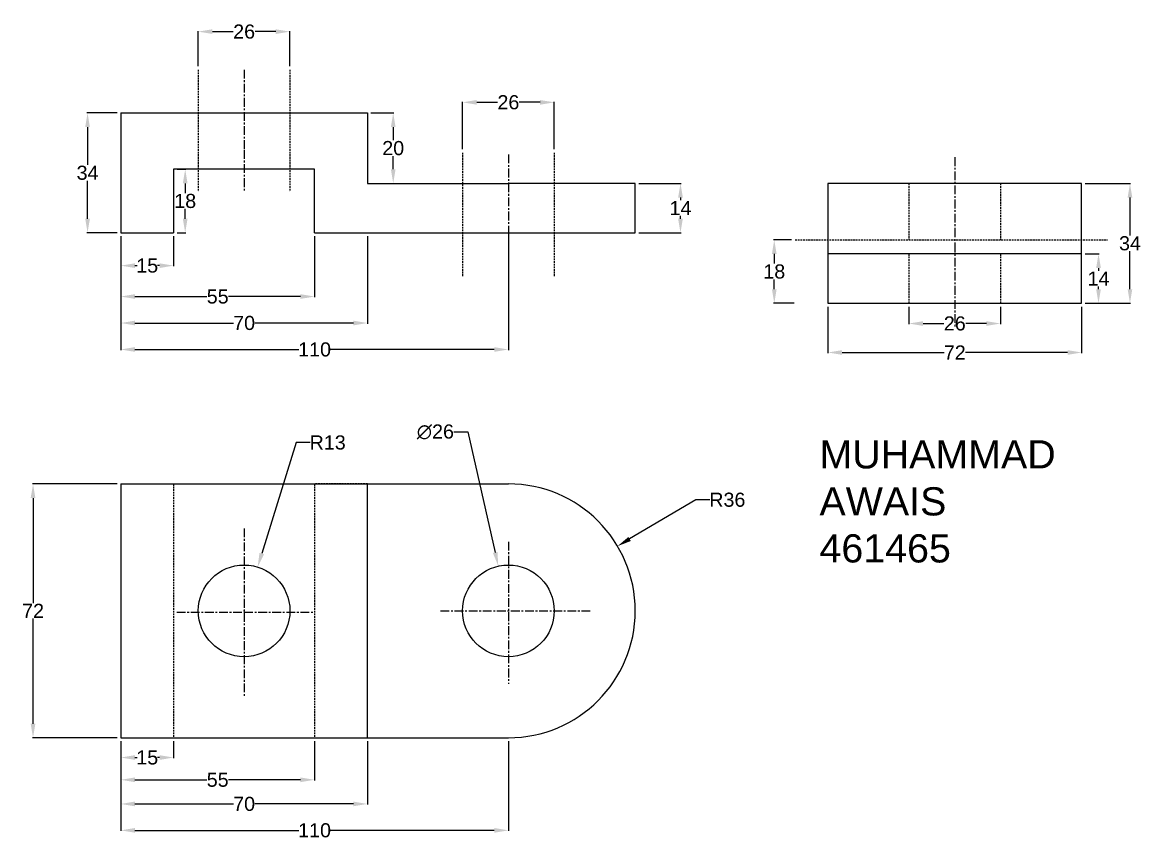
# Model space of a CAD drawing. Header units: inches. Extents: x 173 to 1143, y -427 to 163.
# Drawn here: x 252.6 to 570, y -427.4 to -195.6 of the extents above; entities that cross this region are included whole.
import ezdxf

# ---------------------------------------------------------------- set-up
doc = ezdxf.new("R2010")
doc.units = ezdxf.units.IN
doc.header["$MEASUREMENT"] = 0
doc.linetypes.add('CENTERX2', pattern=[4, 2.5, -0.5, 0.5, -0.5])
doc.linetypes.add('HIDDENX2', pattern=[0.75, 0.5, -0.25])
for name, color, linetype in [('Layer1', 130, 'CENTERX2'), ('Layer2', 41, 'HIDDENX2'), ('Layer3', 7, 'Continuous')]:
    doc.layers.add(name, color=color, linetype=linetype)
doc.styles.get("Standard").update_dxf_attribs({"font": 'arial.ttf'})
doc.dimstyles.get("Standard").update_dxf_attribs({"dimtxt": 4, "dimasz": 4, "dimexe": 0.18, "dimexo": 1, "dimgap": 0.2, "dimtad": 0, "dimtih": 1, "dimtoh": 1, "dimdec": 4, "dimdsep": 46, "dimtxsty": 'Standard', "dimcen": 0.09, "dimclrd": 83, "dimclre": 83, "dimclrt": 4, "dimadec": 0, "dimazin": 0, "dimtfac": 1, "dimtdec": 4, "dimtofl": 0, "dimtmove": 0, "dimatfit": 3, "dimfxl": 1, "dimtolj": 1, "dimtzin": 0, "dimarcsym": 0})

# ---------------------------------------------------------------- blocks, each defined once
blk = doc.blocks.new('*D64')
at = {"layer": 'Defpoints', "color": 0, "transparency": 16777216}
for p in [(280.55, -255.24), (295.55, -255.24), (295.55, -264.56)]:
    blk.add_point(p, dxfattribs=at)
at = {"layer": 'Layer3', "color": 83, "lineweight": -2, "transparency": 16777216}
for p, q in [((280.55, -256.24), (280.55, -264.74)), ((295.55, -256.24), (295.55, -264.74)), ((284.55, -264.56), (285.16, -264.56)), ((291.55, -264.56), (290.94, -264.56))]:
    blk.add_line(p, q, dxfattribs=at)
at = {"layer": 'Layer3', "color": 83, "transparency": 16777216}
for points in [[(284.55, -263.9), (284.55, -265.23), (280.55, -264.56)], [(291.55, -263.9), (291.55, -265.23), (295.55, -264.56)]]:
    blk.add_solid(points, dxfattribs=at)
at = {"layer": 'Layer3', "color": 4, "transparency": 16777216, "insert": (288.05, -264.56), "char_height": 4, "attachment_point": 5}
blk.add_mtext('\\A1;15', dxfattribs=at)
blk = doc.blocks.new('*D65')
at = {"layer": 'Defpoints', "color": 0, "transparency": 16777216}
for p in [(280.55, -255.24), (335.55, -255.24), (335.55, -273.33)]:
    blk.add_point(p, dxfattribs=at)
at = {"layer": 'Layer3', "color": 83, "lineweight": -2, "transparency": 16777216}
for p, q in [((280.55, -256.24), (280.55, -273.51)), ((335.55, -256.24), (335.55, -273.51)), ((284.55, -273.33), (304.97, -273.33)), ((331.55, -273.33), (311.13, -273.33))]:
    blk.add_line(p, q, dxfattribs=at)
at = {"layer": 'Layer3', "color": 83, "transparency": 16777216}
for points in [[(284.55, -272.66), (284.55, -273.99), (280.55, -273.33)], [(331.55, -272.66), (331.55, -273.99), (335.55, -273.33)]]:
    blk.add_solid(points, dxfattribs=at)
at = {"layer": 'Layer3', "color": 4, "transparency": 16777216, "insert": (308.05, -273.33), "char_height": 4, "attachment_point": 5}
blk.add_mtext('\\A1;55', dxfattribs=at)
blk = doc.blocks.new('*D66')
at = {"layer": 'Defpoints', "color": 0, "transparency": 16777216}
for p in [(280.55, -255.24), (350.55, -255.24), (350.55, -280.84)]:
    blk.add_point(p, dxfattribs=at)
at = {"layer": 'Layer3', "color": 83, "lineweight": -2, "transparency": 16777216}
for p, q in [((280.55, -256.24), (280.55, -281.02)), ((350.55, -256.24), (350.55, -281.02)), ((284.55, -280.84), (312.51, -280.84)), ((346.55, -280.84), (318.59, -280.84))]:
    blk.add_line(p, q, dxfattribs=at)
at = {"layer": 'Layer3', "color": 83, "transparency": 16777216}
for points in [[(284.55, -280.17), (284.55, -281.5), (280.55, -280.84)], [(346.55, -280.17), (346.55, -281.5), (350.55, -280.84)]]:
    blk.add_solid(points, dxfattribs=at)
at = {"layer": 'Layer3', "color": 4, "transparency": 16777216, "insert": (315.55, -280.84), "char_height": 4, "attachment_point": 5}
blk.add_mtext('\\A1;70', dxfattribs=at)
blk = doc.blocks.new('*D67')
at = {"layer": 'Defpoints', "color": 0, "transparency": 16777216}
for p in [(280.55, -255.24), (390.55, -255.24), (390.55, -288.35)]:
    blk.add_point(p, dxfattribs=at)
at = {"layer": 'Layer3', "color": 83, "lineweight": -2, "transparency": 16777216}
for p, q in [((280.55, -256.24), (280.55, -288.53)), ((390.55, -256.24), (390.55, -288.53)), ((284.55, -288.35), (331.12, -288.35)), ((386.55, -288.35), (339.97, -288.35))]:
    blk.add_line(p, q, dxfattribs=at)
at = {"layer": 'Layer3', "color": 83, "transparency": 16777216}
for points in [[(284.55, -287.68), (284.55, -289.01), (280.55, -288.35)], [(386.55, -287.68), (386.55, -289.01), (390.55, -288.35)]]:
    blk.add_solid(points, dxfattribs=at)
at = {"layer": 'Layer3', "color": 4, "transparency": 16777216, "insert": (335.55, -288.35), "char_height": 4, "attachment_point": 5}
blk.add_mtext('\\A1;110', dxfattribs=at)
blk = doc.blocks.new('*D68')
at = {"layer": 'Defpoints', "color": 0, "transparency": 16777216}
for p in [(403.55, -218.24), (377.55, -232.52), (403.55, -232.52)]:
    blk.add_point(p, dxfattribs=at)
at = {"layer": 'Layer3', "color": 83, "lineweight": -2, "transparency": 16777216}
for p, q in [((377.55, -231.52), (377.55, -218.06)), ((381.55, -218.24), (387.45, -218.24)), ((399.55, -218.24), (393.65, -218.24)), ((403.55, -231.52), (403.55, -218.06))]:
    blk.add_line(p, q, dxfattribs=at)
at = {"layer": 'Layer3', "color": 83, "transparency": 16777216}
for points in [[(381.55, -217.58), (381.55, -218.91), (377.55, -218.24)], [(399.55, -217.58), (399.55, -218.91), (403.55, -218.24)]]:
    blk.add_solid(points, dxfattribs=at)
at = {"layer": 'Layer3', "color": 4, "transparency": 16777216, "insert": (390.55, -218.24), "char_height": 4, "attachment_point": 5}
blk.add_mtext('\\A1;26', dxfattribs=at)
blk = doc.blocks.new('*D69')
at = {"layer": 'Defpoints', "color": 0, "transparency": 16777216}
for p in [(328.55, -198.19), (302.55, -208.99), (328.55, -208.99)]:
    blk.add_point(p, dxfattribs=at)
at = {"layer": 'Layer3', "color": 83, "lineweight": -2, "transparency": 16777216}
for p, q in [((302.55, -207.99), (302.55, -198.01)), ((306.55, -198.19), (312.45, -198.19)), ((324.55, -198.19), (318.65, -198.19)), ((328.55, -207.99), (328.55, -198.01))]:
    blk.add_line(p, q, dxfattribs=at)
at = {"layer": 'Layer3', "color": 83, "transparency": 16777216}
for points in [[(306.55, -197.52), (306.55, -198.85), (302.55, -198.19)], [(324.55, -197.52), (324.55, -198.85), (328.55, -198.19)]]:
    blk.add_solid(points, dxfattribs=at)
at = {"layer": 'Layer3', "color": 4, "transparency": 16777216, "insert": (315.55, -198.19), "char_height": 4, "attachment_point": 5}
blk.add_mtext('\\A1;26', dxfattribs=at)
blk = doc.blocks.new('*D70')
at = {"layer": 'Defpoints', "color": 0, "transparency": 16777216}
for p in [(426.55, -241.24), (426.55, -255.24), (439.39, -255.24)]:
    blk.add_point(p, dxfattribs=at)
at = {"layer": 'Layer3', "color": 83, "lineweight": -2, "transparency": 16777216}
for p, q in [((427.55, -241.24), (439.57, -241.24)), ((439.39, -245.24), (439.39, -246.03)), ((439.39, -251.24), (439.39, -250.45)), ((427.55, -255.24), (439.57, -255.24))]:
    blk.add_line(p, q, dxfattribs=at)
at = {"layer": 'Layer3', "color": 83, "transparency": 16777216}
for points in [[(438.72, -245.24), (440.06, -245.24), (439.39, -241.24)], [(438.72, -251.24), (440.06, -251.24), (439.39, -255.24)]]:
    blk.add_solid(points, dxfattribs=at)
at = {"layer": 'Layer3', "color": 4, "transparency": 16777216, "insert": (439.39, -248.24), "char_height": 4, "attachment_point": 5}
blk.add_mtext('\\A1;14', dxfattribs=at)
blk = doc.blocks.new('*D71')
at = {"layer": 'Defpoints', "color": 0, "transparency": 16777216}
for p in [(350.55, -221.24), (357.86, -221.24), (350.55, -241.24)]:
    blk.add_point(p, dxfattribs=at)
at = {"layer": 'Layer3', "color": 83, "lineweight": -2, "transparency": 16777216}
for p, q in [((351.55, -221.24), (358.04, -221.24)), ((357.86, -225.24), (357.86, -229)), ((357.86, -237.24), (357.86, -233.48)), ((351.55, -241.24), (358.04, -241.24))]:
    blk.add_line(p, q, dxfattribs=at)
at = {"layer": 'Layer3', "color": 83, "transparency": 16777216}
for points in [[(357.2, -225.24), (358.53, -225.24), (357.86, -221.24)], [(357.2, -237.24), (358.53, -237.24), (357.86, -241.24)]]:
    blk.add_solid(points, dxfattribs=at)
at = {"layer": 'Layer3', "color": 4, "transparency": 16777216, "insert": (357.86, -231.24), "char_height": 4, "attachment_point": 5}
blk.add_mtext('\\A1;20', dxfattribs=at)
blk = doc.blocks.new('*D72')
at = {"layer": 'Defpoints', "color": 0, "transparency": 16777216}
for p in [(295.55, -237.24), (298.83, -237.24), (295.55, -255.24)]:
    blk.add_point(p, dxfattribs=at)
at = {"layer": 'Layer3', "color": 83, "lineweight": -2, "transparency": 16777216}
for p, q in [((296.55, -237.24), (299.01, -237.24)), ((298.83, -241.24), (298.83, -244)), ((298.83, -251.24), (298.83, -248.48)), ((296.55, -255.24), (299.01, -255.24))]:
    blk.add_line(p, q, dxfattribs=at)
at = {"layer": 'Layer3', "color": 83, "transparency": 16777216}
for points in [[(298.16, -241.24), (299.5, -241.24), (298.83, -237.24)], [(298.16, -251.24), (299.5, -251.24), (298.83, -255.24)]]:
    blk.add_solid(points, dxfattribs=at)
at = {"layer": 'Layer3', "color": 4, "transparency": 16777216, "insert": (298.83, -246.24), "char_height": 4, "attachment_point": 5}
blk.add_mtext('\\A1;18', dxfattribs=at)
blk = doc.blocks.new('*D73')
at = {"layer": 'Defpoints', "color": 0, "transparency": 16777216}
for p in [(271.12, -221.24), (280.55, -221.24), (280.55, -255.24)]:
    blk.add_point(p, dxfattribs=at)
at = {"layer": 'Layer3', "color": 83, "lineweight": -2, "transparency": 16777216}
for p, q in [((279.55, -221.24), (270.94, -221.24)), ((271.12, -225.24), (271.12, -235.99)), ((271.12, -251.24), (271.12, -240.48)), ((279.55, -255.24), (270.94, -255.24))]:
    blk.add_line(p, q, dxfattribs=at)
at = {"layer": 'Layer3', "color": 83, "transparency": 16777216}
for points in [[(270.45, -225.24), (271.79, -225.24), (271.12, -221.24)], [(270.45, -251.24), (271.79, -251.24), (271.12, -255.24)]]:
    blk.add_solid(points, dxfattribs=at)
at = {"layer": 'Layer3', "color": 4, "transparency": 16777216, "insert": (271.12, -238.24), "char_height": 4, "attachment_point": 5}
blk.add_mtext('\\A1;34', dxfattribs=at)
blk = doc.blocks.new('*D74')
at = {"layer": 'Defpoints', "color": 0, "transparency": 16777216}
for p in [(481.23, -275.24), (553.23, -275.24), (553.23, -289.2)]:
    blk.add_point(p, dxfattribs=at)
at = {"layer": 'Layer3', "color": 83, "lineweight": -2, "transparency": 16777216}
for p, q in [((481.23, -276.24), (481.23, -289.38)), ((553.23, -276.24), (553.23, -289.38)), ((485.23, -289.2), (514.2, -289.2)), ((549.23, -289.2), (520.25, -289.2))]:
    blk.add_line(p, q, dxfattribs=at)
at = {"layer": 'Layer3', "color": 83, "transparency": 16777216}
for points in [[(485.23, -288.53), (485.23, -289.86), (481.23, -289.2)], [(549.23, -288.53), (549.23, -289.86), (553.23, -289.2)]]:
    blk.add_solid(points, dxfattribs=at)
at = {"layer": 'Layer3', "color": 4, "transparency": 16777216, "insert": (517.23, -289.2), "char_height": 4, "attachment_point": 5}
blk.add_mtext('\\A1;72', dxfattribs=at)
blk = doc.blocks.new('*D75')
at = {"layer": 'Defpoints', "color": 0, "transparency": 16777216}
for p in [(553.23, -241.24), (566.95, -241.24), (553.23, -275.24)]:
    blk.add_point(p, dxfattribs=at)
at = {"layer": 'Layer3', "color": 83, "lineweight": -2, "transparency": 16777216}
for p, q in [((554.23, -241.24), (567.13, -241.24)), ((566.95, -245.24), (566.95, -255.99)), ((566.95, -271.24), (566.95, -260.48)), ((554.23, -275.24), (567.13, -275.24))]:
    blk.add_line(p, q, dxfattribs=at)
at = {"layer": 'Layer3', "color": 83, "transparency": 16777216}
for points in [[(566.28, -245.24), (567.61, -245.24), (566.95, -241.24)], [(566.28, -271.24), (567.61, -271.24), (566.95, -275.24)]]:
    blk.add_solid(points, dxfattribs=at)
at = {"layer": 'Layer3', "color": 4, "transparency": 16777216, "insert": (566.95, -258.24), "char_height": 4, "attachment_point": 5}
blk.add_mtext('\\A1;34', dxfattribs=at)
blk = doc.blocks.new('*D76')
at = {"layer": 'Defpoints', "color": 0, "transparency": 16777216}
for p in [(504.23, -275.24), (530.23, -275.24), (530.23, -280.98)]:
    blk.add_point(p, dxfattribs=at)
at = {"layer": 'Layer3', "color": 83, "lineweight": -2, "transparency": 16777216}
for p, q in [((504.23, -276.24), (504.23, -281.16)), ((530.23, -276.24), (530.23, -281.16)), ((508.23, -280.98), (514.13, -280.98)), ((526.23, -280.98), (520.32, -280.98))]:
    blk.add_line(p, q, dxfattribs=at)
at = {"layer": 'Layer3', "color": 83, "transparency": 16777216}
for points in [[(508.23, -280.32), (508.23, -281.65), (504.23, -280.98)], [(526.23, -280.32), (526.23, -281.65), (530.23, -280.98)]]:
    blk.add_solid(points, dxfattribs=at)
at = {"layer": 'Layer3', "color": 4, "transparency": 16777216, "insert": (517.23, -280.98), "char_height": 4, "attachment_point": 5}
blk.add_mtext('\\A1;26', dxfattribs=at)
blk = doc.blocks.new('*D77')
at = {"layer": 'Defpoints', "color": 0, "transparency": 16777216}
for p in [(466, -257.24), (471.91, -257.24), (472.61, -275.24)]:
    blk.add_point(p, dxfattribs=at)
at = {"layer": 'Layer3', "color": 83, "lineweight": -2, "transparency": 16777216}
for p, q in [((470.91, -257.24), (465.82, -257.24)), ((466, -261.24), (466, -264)), ((466, -271.24), (466, -268.48)), ((471.61, -275.24), (465.82, -275.24))]:
    blk.add_line(p, q, dxfattribs=at)
at = {"layer": 'Layer3', "color": 83, "transparency": 16777216}
for points in [[(465.34, -261.24), (466.67, -261.24), (466, -257.24)], [(465.34, -271.24), (466.67, -271.24), (466, -275.24)]]:
    blk.add_solid(points, dxfattribs=at)
at = {"layer": 'Layer3', "color": 4, "transparency": 16777216, "insert": (466, -266.24), "char_height": 4, "attachment_point": 5}
blk.add_mtext('\\A1;18', dxfattribs=at)
blk = doc.blocks.new('*D78')
at = {"layer": 'Defpoints', "color": 0, "transparency": 16777216}
for p in [(553.23, -261.24), (558.02, -261.24), (553.23, -275.24)]:
    blk.add_point(p, dxfattribs=at)
at = {"layer": 'Layer3', "color": 83, "lineweight": -2, "transparency": 16777216}
for p, q in [((554.23, -261.24), (558.2, -261.24)), ((558.02, -265.24), (558.02, -266.03)), ((558.02, -271.24), (558.02, -270.45)), ((554.23, -275.24), (558.2, -275.24))]:
    blk.add_line(p, q, dxfattribs=at)
at = {"layer": 'Layer3', "color": 83, "transparency": 16777216}
for points in [[(557.35, -265.24), (558.69, -265.24), (558.02, -261.24)], [(557.35, -271.24), (558.69, -271.24), (558.02, -275.24)]]:
    blk.add_solid(points, dxfattribs=at)
at = {"layer": 'Layer3', "color": 4, "transparency": 16777216, "insert": (558.02, -268.24), "char_height": 4, "attachment_point": 5}
blk.add_mtext('\\A1;14', dxfattribs=at)
blk = doc.blocks.new('*D79')
at = {"layer": 'Defpoints', "color": 0, "transparency": 16777216}
for p in [(255.65, -326.48), (280.55, -326.48), (280.55, -398.48)]:
    blk.add_point(p, dxfattribs=at)
at = {"layer": 'Layer3', "color": 83, "lineweight": -2, "transparency": 16777216}
for p, q in [((279.55, -326.48), (255.47, -326.48)), ((255.65, -330.48), (255.65, -360.27)), ((255.65, -394.48), (255.65, -364.69)), ((279.55, -398.48), (255.47, -398.48))]:
    blk.add_line(p, q, dxfattribs=at)
at = {"layer": 'Layer3', "color": 83, "transparency": 16777216}
for points in [[(254.98, -330.48), (256.31, -330.48), (255.65, -326.48)], [(254.98, -394.48), (256.31, -394.48), (255.65, -398.48)]]:
    blk.add_solid(points, dxfattribs=at)
at = {"layer": 'Layer3', "color": 4, "transparency": 16777216, "insert": (255.65, -362.48), "char_height": 4, "attachment_point": 5}
blk.add_mtext('\\A1;72', dxfattribs=at)
blk = doc.blocks.new('*D80')
at = {"layer": 'Defpoints', "color": 0, "transparency": 16777216}
for p in [(280.55, -398.48), (295.55, -398.48), (295.55, -404.08)]:
    blk.add_point(p, dxfattribs=at)
at = {"layer": 'Layer3', "color": 83, "lineweight": -2, "transparency": 16777216}
for p, q in [((280.55, -399.48), (280.55, -404.26)), ((295.55, -399.48), (295.55, -404.26)), ((284.55, -404.08), (285.16, -404.08)), ((291.55, -404.08), (290.94, -404.08))]:
    blk.add_line(p, q, dxfattribs=at)
at = {"layer": 'Layer3', "color": 83, "transparency": 16777216}
for points in [[(284.55, -403.42), (284.55, -404.75), (280.55, -404.08)], [(291.55, -403.42), (291.55, -404.75), (295.55, -404.08)]]:
    blk.add_solid(points, dxfattribs=at)
at = {"layer": 'Layer3', "color": 4, "transparency": 16777216, "insert": (288.05, -404.08), "char_height": 4, "attachment_point": 5}
blk.add_mtext('\\A1;15', dxfattribs=at)
blk = doc.blocks.new('*D81')
at = {"layer": 'Defpoints', "color": 0, "transparency": 16777216}
for p in [(280.55, -398.48), (335.55, -398.48), (335.55, -410.4)]:
    blk.add_point(p, dxfattribs=at)
at = {"layer": 'Layer3', "color": 83, "lineweight": -2, "transparency": 16777216}
for p, q in [((280.55, -399.48), (280.55, -410.58)), ((335.55, -399.48), (335.55, -410.58)), ((284.55, -410.4), (304.97, -410.4)), ((331.55, -410.4), (311.13, -410.4))]:
    blk.add_line(p, q, dxfattribs=at)
at = {"layer": 'Layer3', "color": 83, "transparency": 16777216}
for points in [[(284.55, -409.73), (284.55, -411.07), (280.55, -410.4)], [(331.55, -409.73), (331.55, -411.07), (335.55, -410.4)]]:
    blk.add_solid(points, dxfattribs=at)
at = {"layer": 'Layer3', "color": 4, "transparency": 16777216, "insert": (308.05, -410.4), "char_height": 4, "attachment_point": 5}
blk.add_mtext('\\A1;55', dxfattribs=at)
blk = doc.blocks.new('*D82')
at = {"layer": 'Defpoints', "color": 0, "transparency": 16777216}
for p in [(280.55, -398.48), (350.55, -398.48), (350.55, -417.25)]:
    blk.add_point(p, dxfattribs=at)
at = {"layer": 'Layer3', "color": 83, "lineweight": -2, "transparency": 16777216}
for p, q in [((280.55, -399.48), (280.55, -417.43)), ((350.55, -399.48), (350.55, -417.43)), ((284.55, -417.25), (312.51, -417.25)), ((346.55, -417.25), (318.59, -417.25))]:
    blk.add_line(p, q, dxfattribs=at)
at = {"layer": 'Layer3', "color": 83, "transparency": 16777216}
for points in [[(284.55, -416.58), (284.55, -417.91), (280.55, -417.25)], [(346.55, -416.58), (346.55, -417.91), (350.55, -417.25)]]:
    blk.add_solid(points, dxfattribs=at)
at = {"layer": 'Layer3', "color": 4, "transparency": 16777216, "insert": (315.55, -417.25), "char_height": 4, "attachment_point": 5}
blk.add_mtext('\\A1;70', dxfattribs=at)
blk = doc.blocks.new('*D83')
at = {"layer": 'Defpoints', "color": 0, "transparency": 16777216}
for p in [(280.55, -398.48), (390.55, -398.48), (390.55, -424.74)]:
    blk.add_point(p, dxfattribs=at)
at = {"layer": 'Layer3', "color": 83, "lineweight": -2, "transparency": 16777216}
for p, q in [((280.55, -399.48), (280.55, -424.92)), ((390.55, -399.48), (390.55, -424.92)), ((284.55, -424.74), (331.12, -424.74)), ((386.55, -424.74), (339.97, -424.74))]:
    blk.add_line(p, q, dxfattribs=at)
at = {"layer": 'Layer3', "color": 83, "transparency": 16777216}
for points in [[(284.55, -424.07), (284.55, -425.41), (280.55, -424.74)], [(386.55, -424.07), (386.55, -425.41), (390.55, -424.74)]]:
    blk.add_solid(points, dxfattribs=at)
at = {"layer": 'Layer3', "color": 4, "transparency": 16777216, "insert": (335.55, -424.74), "char_height": 4, "attachment_point": 5}
blk.add_mtext('\\A1;110', dxfattribs=at)
blk = doc.blocks.new('*D84')
at = {"layer": 'Defpoints', "color": 0, "transparency": 16777216}
for p in [(319.38, -350.06), (315.55, -362.48)]:
    blk.add_point(p, dxfattribs=at)
at = {"layer": 'Layer3', "color": 83, "lineweight": -2, "transparency": 16777216}
for p, q in [((330.28, -314.74), (320.56, -346.23)), ((334.28, -314.74), (330.28, -314.74)), ((315.46, -362.48), (315.64, -362.48)), ((315.55, -362.57), (315.55, -362.39))]:
    blk.add_line(p, q, dxfattribs=at)
at = {"layer": 'Layer3', "color": 83, "transparency": 16777216}
blk.add_solid([(319.92, -346.04), (321.2, -346.43), (319.38, -350.06)], dxfattribs=at)
at = {"layer": 'Layer3', "color": 4, "transparency": 16777216, "insert": (339.26, -314.74), "char_height": 4, "attachment_point": 5}
blk.add_mtext('\\A1;R13', dxfattribs=at)
blk = doc.blocks.new('*D85')
at = {"layer": 'Defpoints', "color": 0, "transparency": 16777216}
for p in [(387.68, -349.8), (393.42, -375.16)]:
    blk.add_point(p, dxfattribs=at)
at = {"layer": 'Layer3', "color": 83, "lineweight": -2, "transparency": 16777216}
for p, q in [((375.07, -311.74), (379.07, -311.74)), ((379.07, -311.74), (386.8, -345.9)), ((390.46, -362.48), (390.64, -362.48)), ((390.55, -362.57), (390.55, -362.39))]:
    blk.add_line(p, q, dxfattribs=at)
at = {"layer": 'Layer3', "color": 83, "transparency": 16777216}
blk.add_solid([(387.45, -345.75), (386.15, -346.04), (387.68, -349.8)], dxfattribs=at)
at = {"layer": 'Layer3', "color": 4, "transparency": 16777216, "insert": (369.83, -311.74), "char_height": 4, "attachment_point": 5}
blk.add_mtext('\\A1;∅26', dxfattribs=at)
blk = doc.blocks.new('*D86')
at = {"layer": 'Defpoints', "color": 0, "transparency": 16777216}
for p in [(421.52, -344.13), (390.55, -362.48)]:
    blk.add_point(p, dxfattribs=at)
at = {"layer": 'Layer3', "color": 83, "lineweight": -2, "transparency": 16777216}
for p, q in [((443.7, -330.98), (424.96, -342.09)), ((447.7, -330.98), (443.7, -330.98)), ((390.46, -362.48), (390.64, -362.48)), ((390.55, -362.57), (390.55, -362.39))]:
    blk.add_line(p, q, dxfattribs=at)
at = {"layer": 'Layer3', "color": 83, "transparency": 16777216}
blk.add_solid([(424.62, -341.51), (425.3, -342.66), (421.52, -344.13)], dxfattribs=at)
at = {"layer": 'Layer3', "color": 4, "transparency": 16777216, "insert": (452.68, -330.98), "char_height": 4, "attachment_point": 5}
blk.add_mtext('\\A1;R36', dxfattribs=at)

msp = doc.modelspace()

# ---------------------------------------------------------------- linework, layer by layer
for p, q in [((280.54869, -221.23731), (350.54869, -221.23731)), ((280.54869, -221.23731), (280.54869, -255.23731)), ((350.54869, -221.23731), (350.54869, -241.23731)), ((335.54869, -237.23731), (295.54869, -237.23731)), ((295.54869, -237.23731), (295.54869, -255.23731)), ((335.54869, -255.23731), (335.54869, -237.23731)), ((350.54869, -241.23731), (390.54869, -241.23731)), ((426.54869, -241.23731), (390.54869, -241.23731)), ((426.54869, -255.23731), (426.54869, -241.23731)), ((481.22629, -241.23731), (481.22629, -275.23731)), ((553.22629, -241.23731), (481.22629, -241.23731)), ((553.22629, -261.23731), (553.22629, -241.23731)), ((280.54869, -255.23731), (295.54869, -255.23731)), ((335.54869, -255.23731), (390.54869, -255.23731)), ((390.54869, -255.23731), (426.54869, -255.23731)), ((553.22629, -261.23731), (481.22629, -261.23731)), ((553.22629, -275.23731), (553.22629, -261.23731)), ((481.22629, -275.23731), (553.22629, -275.23731)), ((280.54869, -326.47744), (390.54869, -326.47744)), ((280.54869, -326.47744), (280.54869, -398.47744)), ((350.54869, -398.47744), (350.54869, -326.47744)), ((280.54869, -398.47744), (350.54869, -398.47744)), ((350.54869, -398.47744), (390.54869, -398.47744))]:
    msp.add_line(p, q)
for centre in [(315.54869, -362.47744), (390.54869, -362.47744)]:
    msp.add_circle(centre, 13)
msp.add_arc((390.54869, -362.47744), 36, 270, 90)
at = {"layer": 'Layer1'}
for p, q in [((315.54869, -208.9884), (315.54869, -231.7696)), ((315.54869, -231.7696), (315.54869, -243.53572)), ((390.54869, -233.02132), (390.54869, -241.23731)), ((517.22629, -233.82078), (517.22629, -254.02702)), ((390.54869, -241.23731), (390.54869, -255.23731)), ((390.54869, -255.23731), (390.54869, -267.56864)), ((517.22629, -254.02702), (517.22629, -258.32085)), ((517.22629, -258.32085), (517.22629, -282.31576)), ((315.54869, -339.08181), (315.54869, -386.53678)), ((390.54869, -342.86141), (390.54869, -383.17713)), ((296.43345, -362.80929), (315.54869, -362.80929)), ((315.54869, -362.80929), (335.54869, -362.80929)), ((371.27751, -362.47744), (414.16571, -362.47744))]:
    msp.add_line(p, q, dxfattribs=at)
at = {"layer": 'Layer2'}
for p, q in [((302.54869, -208.9884), (302.54869, -243.53572)), ((328.54869, -208.9884), (328.54869, -243.53572)), ((377.54869, -232.52063), (377.54869, -267.56864)), ((403.54869, -232.52063), (403.54869, -267.56864)), ((504.22629, -241.23731), (504.22629, -257.23731)), ((530.22629, -241.23731), (530.22629, -257.23731)), ((471.91378, -257.23731), (560.57338, -257.23731)), ((504.22629, -261.23731), (504.22629, -275.23731)), ((530.22629, -261.23731), (530.22629, -275.23731)), ((295.54869, -326.47744), (295.54869, -398.47744)), ((350.54869, -326.47744), (335.54869, -326.47744)), ((335.54869, -326.47744), (335.54869, -398.47744))]:
    msp.add_line(p, q, dxfattribs=at)

# ---------------------------------------------------------------- texts
at = {"layer": 'Layer3', "insert": (478.82979, -314.08268), "char_height": 8, "attachment_point": 1}
msp.add_mtext_dynamic_manual_height_columns('MUHAMMAD AWAIS\\P461465', width=99.1750805, gutter_width=1, heights=[0], dxfattribs=at)

# ---------------------------------------------------------------- dimensions: what is measured, and where the dimension line sits
at = {"layer": 'Layer3'}
for base, p1, p2, picture, middle in [((328.54869, -198.18673), (302.54869, -208.9884), (328.54869, -208.9884), '*D69', (315.54869, -198.18673)), ((403.54869, -218.242), (377.54869, -232.52063), (403.54869, -232.52063), '*D68', (390.54869, -218.242)), ((295.54869, -264.56453), (280.54869, -255.23731), (295.54869, -255.23731), '*D64', (288.04869, -264.56453)), ((335.54869, -273.32653), (280.54869, -255.23731), (335.54869, -255.23731), '*D65', (308.04869, -273.32653)), ((350.54869, -280.83681), (280.54869, -255.23731), (350.54869, -255.23731), '*D66', (315.54869, -280.83681)), ((390.54869, -288.3471), (280.54869, -255.23731), (390.54869, -255.23731), '*D67', (335.54869, -288.3471)), ((553.22629, -289.19818), (481.22629, -275.23731), (553.22629, -275.23731), '*D74', (517.22629, -289.19818)), ((530.22629, -280.9829), (504.22629, -275.23731), (530.22629, -275.23731), '*D76', (517.22629, -280.9829)), ((295.54869, -404.08278), (280.54869, -398.47744), (295.54869, -398.47744), '*D80', (288.04869, -404.08278)), ((335.54869, -410.40138), (280.54869, -398.47744), (335.54869, -398.47744), '*D81', (308.04869, -410.40138)), ((350.54869, -417.24653), (280.54869, -398.47744), (350.54869, -398.47744), '*D82', (315.54869, -417.24653)), ((390.54869, -424.74149), (280.54869, -398.47744), (390.54869, -398.47744), '*D83', (335.54869, -424.74149))]:
    dim = msp.add_linear_dim(base=base, p1=p1, p2=p2, dimstyle='Standard', dxfattribs=at)
    dim.commit()
    dim.dimension.update_dxf_attribs({"geometry": picture, "text_midpoint": middle})
for base, p1, p2, picture, middle in [((271.11842, -221.23731), (280.54869, -255.23731), (280.54869, -221.23731), '*D73', (271.11842, -238.23731)), ((357.86384, -221.23731), (350.54869, -241.23731), (350.54869, -221.23731), '*D71', (357.86384, -231.23731)), ((298.82877, -237.23731), (295.54869, -255.23731), (295.54869, -237.23731), '*D72', (298.82877, -246.23731)), ((439.38847, -255.23731), (426.54869, -241.23731), (426.54869, -255.23731), '*D70', (439.38847, -248.23731)), ((566.94539, -241.23731), (553.22629, -275.23731), (553.22629, -241.23731), '*D75', (566.94539, -258.23731)), ((466.00178, -257.23731), (472.61039, -275.23731), (471.91378, -257.23731), '*D77', (466.00178, -266.23731)), ((558.02141, -261.23731), (553.22629, -275.23731), (553.22629, -261.23731), '*D78', (558.02141, -268.23731)), ((255.64766, -326.47744), (280.54869, -398.47744), (280.54869, -326.47744), '*D79', (255.64766, -362.47744))]:
    dim = msp.add_linear_dim(base=base, p1=p1, p2=p2, angle=90, dimstyle='Standard', dxfattribs=at)
    dim.commit()
    dim.dimension.update_dxf_attribs({"geometry": picture, "text_midpoint": middle})
dim = msp.add_diameter_dim_2p(p1=(393.41691, -375.15708), p2=(387.68046, -349.7978), dimstyle='Standard', dxfattribs=at)
dim.commit()
dim.dimension.update_dxf_attribs({"geometry": '*D85', "text_midpoint": (369.83272, -311.74338), "dimtype": 163})
for center, mpoint, picture, middle in [((315.54869, -362.47744), (319.38138, -350.05527), '*D84', (339.25769, -314.7358)), ((390.54869, -362.47744), (421.51954, -344.12515), '*D86', (452.68002, -330.98033))]:
    dim = msp.add_radius_dim(center=center, mpoint=mpoint, dimstyle='Standard', dxfattribs=at)
    dim.commit()
    dim.dimension.update_dxf_attribs({"geometry": picture, "text_midpoint": middle, "dimtype": 164})

doc.saveas('drawing.dxf')
